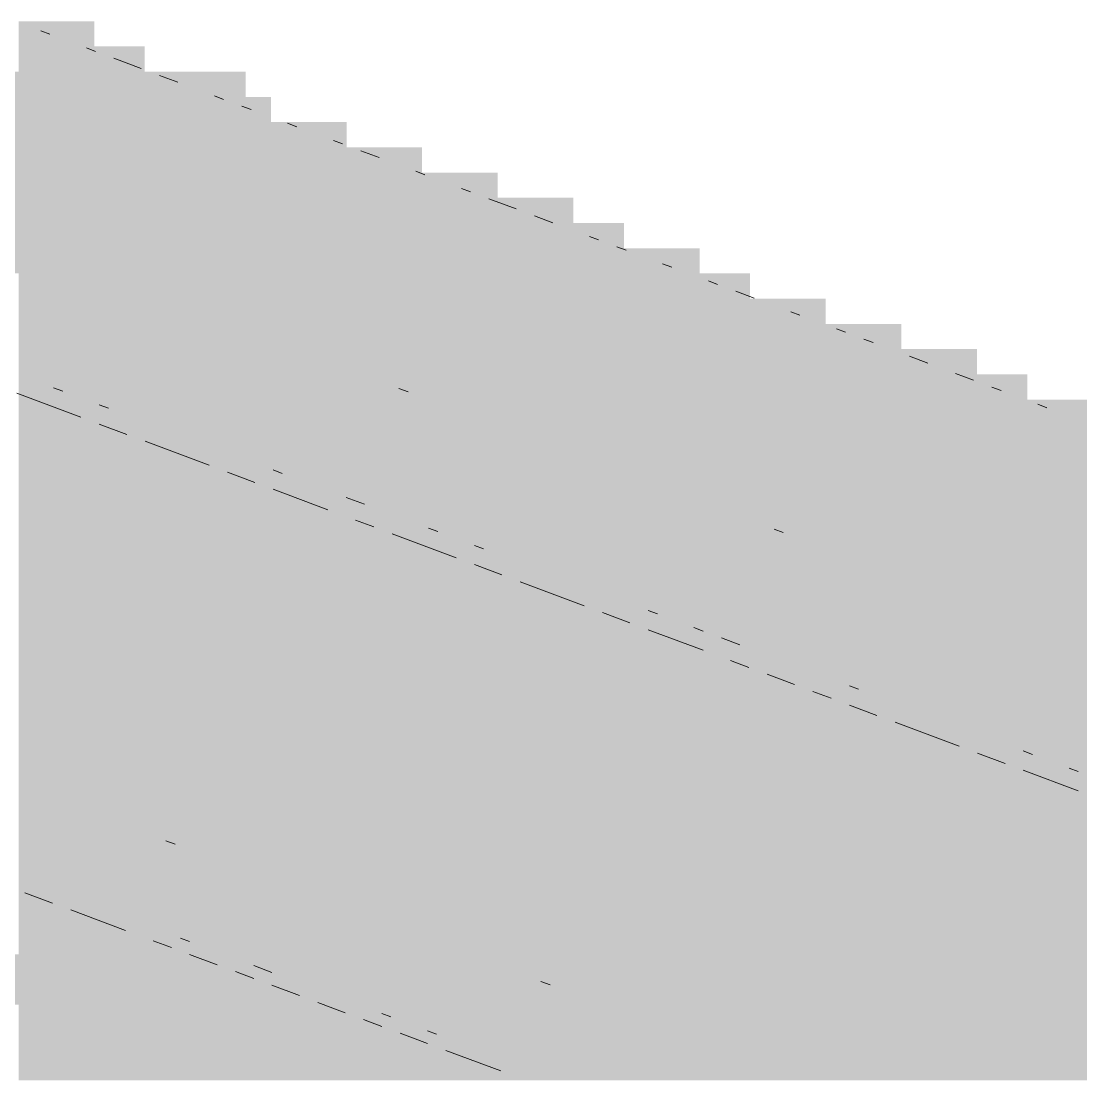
# Model space of a CAD drawing. Header units: millimetres. Extents: x 5 to 1315, y 5 to 292.
# Drawn here: x 1052.23 to 1059.43, y 119.58 to 126.74 of the extents above; entities that cross this region are included whole.
import ezdxf

# ---------------------------------------------------------------- set-up
doc = ezdxf.new("R2010")
doc.units = ezdxf.units.MM
doc.layers.add('EXISTING', color=7, linetype='Continuous')
doc.layers.add('IMAGES', color=7, linetype='Continuous')

# ---------------------------------------------------------------- blocks, each defined once
blk = doc.blocks.new('SHEET_03')
at = {"layer": 'EXISTING', "color": 250, "lineweight": 9}
for p, q in [((152.3655, 126.6773), (152.4276, 126.654)), ((152.6763, 126.5609), (152.7385, 126.5376)), ((152.8628, 126.491), (153.0493, 126.4212)), ((153.1736, 126.3746), (153.2979, 126.328)), ((153.5466, 126.2349), (153.6087, 126.2116)), ((153.7331, 126.165), (153.7952, 126.1417)), ((154.0439, 126.0486), (154.1061, 126.0253)), ((154.3547, 125.9321), (154.4169, 125.9089)), ((154.5412, 125.8623), (154.6655, 125.8157)), ((154.9142, 125.7226), (154.9763, 125.6993)), ((155.225, 125.6061), (155.2872, 125.5828)), ((155.4115, 125.5363), (155.598, 125.4664)), ((155.7223, 125.4198), (155.8466, 125.3733)), ((156.0953, 125.2801), (156.1574, 125.2568)), ((156.2818, 125.2102), (156.3439, 125.187)), ((156.5926, 125.0938), (156.6548, 125.0705)), ((156.9034, 124.9774), (156.9656, 124.9541)), ((157.0899, 124.9075), (157.2142, 124.8609)), ((157.4629, 124.7678), (157.525, 124.7445)), ((157.7737, 124.6514), (157.8359, 124.6281)), ((157.9602, 124.5815), (158.0224, 124.5582)), ((158.271, 124.4651), (158.3953, 124.4185)), ((158.5818, 124.3486), (158.7062, 124.3021)), ((152.4528, 124.2515), (152.515, 124.2282)), ((154.8629, 124.2227), (154.8007, 124.246)), ((158.8305, 124.2555), (158.8926, 124.2322)), ((152.6394, 124.0506), (152.2041, 124.2136)), ((152.7637, 124.1351), (152.8259, 124.1118)), ((159.1413, 124.139), (159.2035, 124.1158)), ((152.9502, 123.9341), (152.7637, 124.004)), ((153.5098, 123.7245), (153.0746, 123.8875)), ((153.8207, 123.608), (153.6342, 123.6779)), ((153.9451, 123.6925), (154.0073, 123.6692)), ((154.3182, 123.4217), (153.9451, 123.5614)), ((154.4425, 123.5062), (154.5669, 123.4596)), ((154.629, 123.3052), (154.5047, 123.3518)), ((155.0021, 123.2966), (155.0643, 123.2733)), ((157.4122, 123.2677), (157.35, 123.291)), ((155.1886, 123.0956), (154.7534, 123.2586)), ((155.313, 123.1801), (155.3752, 123.1568)), ((155.4995, 122.9791), (155.313, 123.049)), ((156.0591, 122.7695), (155.6239, 122.9325)), ((156.37, 122.653), (156.1835, 122.7229)), ((156.4944, 122.7375), (156.5566, 122.7143)), ((156.8674, 122.4667), (156.4944, 122.6064)), ((156.8053, 122.6211), (156.8674, 122.5978)), ((156.9918, 122.5512), (157.1162, 122.5046)), ((157.1783, 122.3502), (157.054, 122.3968)), ((157.4892, 122.2338), (157.3027, 122.3036)), ((157.8623, 122.2251), (157.9245, 122.2018)), ((157.7379, 122.1406), (157.6136, 122.1872)), ((158.0488, 122.0241), (157.8623, 122.094)), ((158.6084, 121.8145), (158.1732, 121.9775)), ((159.0437, 121.7826), (159.1058, 121.7593)), ((158.9193, 121.698), (158.7328, 121.7679)), ((159.4167, 121.5117), (159.0437, 121.6515)), ((159.3546, 121.6661), (159.4167, 121.6428)), ((153.2785, 121.1484), (153.2163, 121.1717)), ((152.4453, 120.7489), (152.2587, 120.8187)), ((152.9427, 120.5625), (152.5696, 120.7023)), ((153.2536, 120.4461), (153.1292, 120.4927)), ((153.3157, 120.5102), (153.3779, 120.4869)), ((153.5645, 120.3296), (153.3779, 120.3995)), ((153.8132, 120.2364), (153.6888, 120.283)), ((153.8132, 120.3238), (153.9375, 120.2773)), ((155.8278, 120.1934), (155.7656, 120.2167)), ((154.1241, 120.12), (153.9375, 120.1899)), ((154.4349, 120.0035), (154.2484, 120.0734)), ((154.6837, 119.9978), (154.7458, 119.9745)), ((154.6837, 119.9103), (154.5593, 119.9569)), ((154.9945, 119.7939), (154.808, 119.8638)), ((154.9945, 119.8813), (155.0567, 119.858)), ((155.492, 119.6075), (155.1189, 119.7473))]:
    blk.add_line(p, q, dxfattribs=at)
at = {"layer": 'IMAGES', "color": 7}
for points in [[(152.2163, 126.5714), (152.3876, 126.5714), (152.2163, 126.7429), (152.3876, 126.7429)], [(152.3876, 126.5714), (152.559, 126.5714), (152.3876, 126.7429), (152.559, 126.7429)], [(152.559, 126.5714), (152.7304, 126.5714), (152.559, 126.7429), (152.7304, 126.7429)], [(152.2163, 126.4), (152.3876, 126.4), (152.2163, 126.5714), (152.3876, 126.5714)], [(152.3876, 126.2286), (152.559, 126.2286), (152.3876, 126.5714), (152.559, 126.5714)], [(152.559, 126.4), (152.7304, 126.4), (152.559, 126.5714), (152.7304, 126.5714)], [(152.7304, 126.4), (152.9017, 126.4), (152.7304, 126.5714), (152.9017, 126.5714)], [(152.9017, 126.4), (153.0731, 126.4), (152.9017, 126.5714), (153.0731, 126.5714)], [(144.3336, 126.2286), (152.3876, 126.2286), (144.3336, 126.4), (152.3876, 126.4)], [(152.559, 126.2286), (152.7304, 126.2286), (152.559, 126.4), (152.7304, 126.4)], [(152.7304, 126.2286), (152.9017, 126.2286), (152.7304, 126.4), (152.9017, 126.4)], [(152.9017, 126.2286), (153.0731, 126.2286), (152.9017, 126.4), (153.0731, 126.4)], [(153.0731, 126.2286), (153.2444, 126.2286), (153.0731, 126.4), (153.2444, 126.4)], [(153.2444, 126.2286), (153.4158, 126.2286), (153.2444, 126.4), (153.4158, 126.4)], [(153.4158, 126.2286), (153.5872, 126.2286), (153.4158, 126.4), (153.5872, 126.4)], [(153.5872, 126.2286), (153.7585, 126.2286), (153.5872, 126.4), (153.7585, 126.4)], [(144.3336, 126.0571), (152.9017, 126.0571), (144.3336, 126.2286), (152.9017, 126.2286)], [(152.9017, 126.0571), (153.0731, 126.0571), (152.9017, 126.2286), (153.0731, 126.2286)], [(153.0731, 126.0571), (153.5872, 126.0571), (153.0731, 126.2286), (153.5872, 126.2286)], [(153.5872, 126.0571), (153.7585, 126.0571), (153.5872, 126.2286), (153.7585, 126.2286)], [(153.7585, 126.0571), (153.9299, 126.0571), (153.7585, 126.2286), (153.9299, 126.2286)], [(144.3336, 125.8857), (153.5872, 125.8857), (144.3336, 126.0571), (153.5872, 126.0571)], [(153.5872, 125.8857), (153.9299, 125.8857), (153.5872, 126.0571), (153.9299, 126.0571)], [(153.9299, 125.8857), (154.1013, 125.8857), (153.9299, 126.0571), (154.1013, 126.0571)], [(154.1013, 125.8857), (154.2726, 125.8857), (154.1013, 126.0571), (154.2726, 126.0571)], [(154.2726, 125.8857), (154.444, 125.8857), (154.2726, 126.0571), (154.444, 126.0571)], [(144.3336, 125.7143), (153.9299, 125.7143), (144.3336, 125.8857), (153.9299, 125.8857)], [(153.9299, 125.7143), (154.1013, 125.7143), (153.9299, 125.8857), (154.1013, 125.8857)], [(154.1013, 125.7143), (154.2726, 125.7143), (154.1013, 125.8857), (154.2726, 125.8857)], [(154.2726, 125.5429), (154.444, 125.5429), (154.2726, 125.8857), (154.444, 125.8857)], [(154.444, 125.7143), (154.6154, 125.7143), (154.444, 125.8857), (154.6154, 125.8857)], [(154.6154, 125.7143), (154.7867, 125.7143), (154.6154, 125.8857), (154.7867, 125.8857)], [(154.7867, 125.7143), (154.9581, 125.7143), (154.7867, 125.8857), (154.9581, 125.8857)], [(144.3336, 125.5429), (154.2726, 125.5429), (144.3336, 125.7143), (154.2726, 125.7143)], [(154.444, 125.5429), (154.9581, 125.5429), (154.444, 125.7143), (154.9581, 125.7143)], [(154.9581, 125.5429), (155.1294, 125.5429), (154.9581, 125.7143), (155.1294, 125.7143)], [(155.1294, 125.5429), (155.3008, 125.5429), (155.1294, 125.7143), (155.3008, 125.7143)], [(155.3008, 125.5429), (155.4722, 125.5429), (155.3008, 125.7143), (155.4722, 125.7143)], [(144.3336, 125.3714), (154.9581, 125.3714), (144.3336, 125.5429), (154.9581, 125.5429)], [(154.9581, 125.3714), (155.3008, 125.3714), (154.9581, 125.5429), (155.3008, 125.5429)], [(155.3008, 125.3714), (155.4722, 125.3714), (155.3008, 125.5429), (155.4722, 125.5429)], [(155.4722, 125.3714), (155.6435, 125.3714), (155.4722, 125.5429), (155.6435, 125.5429)], [(155.6435, 125.3714), (155.8149, 125.3714), (155.6435, 125.5429), (155.8149, 125.5429)], [(155.8149, 125.3714), (155.9863, 125.3714), (155.8149, 125.5429), (155.9863, 125.5429)], [(152.0449, 125.2), (152.3876, 125.2), (152.0449, 125.3714), (152.3876, 125.3714)], [(152.3876, 125.2), (155.3008, 125.2), (152.3876, 125.3714), (155.3008, 125.3714)], [(155.3008, 125.2), (155.6435, 125.2), (155.3008, 125.3714), (155.6435, 125.3714)], [(155.6435, 125.2), (155.8149, 125.2), (155.6435, 125.3714), (155.8149, 125.3714)], [(155.8149, 125.2), (155.9863, 125.2), (155.8149, 125.3714), (155.9863, 125.3714)], [(155.9863, 125.2), (156.1576, 125.2), (155.9863, 125.3714), (156.1576, 125.3714)], [(156.1576, 125.2), (156.329, 125.2), (156.1576, 125.3714), (156.329, 125.3714)], [(152.0449, 125.0286), (152.3876, 125.0286), (152.0449, 125.2), (152.3876, 125.2)], [(152.3876, 125.0286), (152.7304, 125.0286), (152.3876, 125.2), (152.7304, 125.2)], [(152.7304, 125.0286), (152.9017, 125.0286), (152.7304, 125.2), (152.9017, 125.2)], [(152.9017, 125.0286), (153.2444, 125.0286), (152.9017, 125.2), (153.2444, 125.2)], [(153.2444, 125.0286), (155.8149, 125.0286), (153.2444, 125.2), (155.8149, 125.2)], [(155.8149, 125.0286), (156.329, 125.0286), (155.8149, 125.2), (156.329, 125.2)], [(156.329, 125.0286), (156.5003, 125.0286), (156.329, 125.2), (156.5003, 125.2)], [(156.5003, 125.0286), (156.6717, 125.0286), (156.5003, 125.2), (156.6717, 125.2)], [(156.6717, 125.0286), (156.8431, 125.0286), (156.6717, 125.2), (156.8431, 125.2)], [(152.2163, 124.6857), (152.3876, 124.6857), (152.2163, 125.0286), (152.3876, 125.0286)], [(152.3876, 124.8571), (152.559, 124.8571), (152.3876, 125.0286), (152.559, 125.0286)], [(152.559, 124.8571), (152.7304, 124.8571), (152.559, 125.0286), (152.7304, 125.0286)], [(152.7304, 124.8571), (152.9017, 124.8571), (152.7304, 125.0286), (152.9017, 125.0286)], [(152.9017, 124.8571), (153.2444, 124.8571), (152.9017, 125.0286), (153.2444, 125.0286)], [(153.2444, 124.8571), (153.7585, 124.8571), (153.2444, 125.0286), (153.7585, 125.0286)], [(153.7585, 124.8571), (156.329, 124.8571), (153.7585, 125.0286), (156.329, 125.0286)], [(156.329, 124.8571), (156.6717, 124.8571), (156.329, 125.0286), (156.6717, 125.0286)], [(156.6717, 124.8571), (156.8431, 124.8571), (156.6717, 125.0286), (156.8431, 125.0286)], [(156.8431, 124.8571), (157.0144, 124.8571), (156.8431, 125.0286), (157.0144, 125.0286)], [(157.0144, 124.8571), (157.1858, 124.8571), (157.0144, 125.0286), (157.1858, 125.0286)], [(152.3876, 124.6857), (152.559, 124.6857), (152.3876, 124.8571), (152.559, 124.8571)], [(152.559, 124.6857), (152.7304, 124.6857), (152.559, 124.8571), (152.7304, 124.8571)], [(152.7304, 124.6857), (152.9017, 124.6857), (152.7304, 124.8571), (152.9017, 124.8571)], [(152.9017, 124.6857), (153.0731, 124.6857), (152.9017, 124.8571), (153.0731, 124.8571)], [(153.0731, 124.6857), (153.2444, 124.6857), (153.0731, 124.8571), (153.2444, 124.8571)], [(153.2444, 124.6857), (153.4158, 124.6857), (153.2444, 124.8571), (153.4158, 124.8571)], [(153.4158, 124.6857), (153.5872, 124.6857), (153.4158, 124.8571), (153.5872, 124.8571)], [(153.5872, 124.6857), (153.7585, 124.6857), (153.5872, 124.8571), (153.7585, 124.8571)], [(153.7585, 124.6857), (154.1013, 124.6857), (153.7585, 124.8571), (154.1013, 124.8571)], [(154.1013, 124.6857), (156.6717, 124.6857), (154.1013, 124.8571), (156.6717, 124.8571)], [(156.6717, 124.6857), (157.1858, 124.6857), (156.6717, 124.8571), (157.1858, 124.8571)], [(157.1858, 124.6857), (157.3572, 124.6857), (157.1858, 124.8571), (157.3572, 124.8571)], [(157.3572, 124.6857), (157.5285, 124.6857), (157.3572, 124.8571), (157.5285, 124.8571)], [(157.5285, 124.6857), (157.6999, 124.6857), (157.5285, 124.8571), (157.6999, 124.8571)], [(152.2163, 124.5143), (152.3876, 124.5143), (152.2163, 124.6857), (152.3876, 124.6857)], [(152.3876, 124.5143), (153.0731, 124.5143), (152.3876, 124.6857), (153.0731, 124.6857)], [(153.0731, 124.5143), (153.2444, 124.5143), (153.0731, 124.6857), (153.2444, 124.6857)], [(153.2444, 124.5143), (153.4158, 124.5143), (153.2444, 124.6857), (153.4158, 124.6857)], [(153.4158, 124.5143), (153.7585, 124.5143), (153.4158, 124.6857), (153.7585, 124.6857)], [(153.7585, 124.5143), (153.9299, 124.5143), (153.7585, 124.6857), (153.9299, 124.6857)], [(153.9299, 124.5143), (154.1013, 124.5143), (153.9299, 124.6857), (154.1013, 124.6857)], [(154.1013, 124.5143), (154.6154, 124.5143), (154.1013, 124.6857), (154.6154, 124.6857)], [(154.6154, 124.5143), (154.7867, 124.5143), (154.6154, 124.6857), (154.7867, 124.6857)], [(154.7867, 124.5143), (157.1858, 124.5143), (154.7867, 124.6857), (157.1858, 124.6857)], [(157.1858, 124.5143), (157.5285, 124.5143), (157.1858, 124.6857), (157.5285, 124.6857)], [(157.5285, 124.5143), (157.8713, 124.5143), (157.5285, 124.6857), (157.8713, 124.6857)], [(157.8713, 124.5143), (158.0426, 124.5143), (157.8713, 124.6857), (158.0426, 124.6857)], [(158.0426, 124.5143), (158.214, 124.5143), (158.0426, 124.6857), (158.214, 124.6857)], [(152.2163, 124.3429), (152.559, 124.3429), (152.2163, 124.5143), (152.559, 124.5143)], [(152.559, 124.3429), (152.7304, 124.3429), (152.559, 124.5143), (152.7304, 124.5143)], [(152.7304, 124.3429), (153.7585, 124.3429), (152.7304, 124.5143), (153.7585, 124.5143)], [(153.7585, 124.3429), (153.9299, 124.3429), (153.7585, 124.5143), (153.9299, 124.5143)], [(153.9299, 124.3429), (154.1013, 124.3429), (153.9299, 124.5143), (154.1013, 124.5143)], [(154.1013, 124.3429), (154.2726, 124.3429), (154.1013, 124.5143), (154.2726, 124.5143)], [(154.2726, 124.3429), (154.444, 124.3429), (154.2726, 124.5143), (154.444, 124.5143)], [(154.444, 124.3429), (154.6154, 124.3429), (154.444, 124.5143), (154.6154, 124.5143)], [(154.6154, 124.3429), (154.9581, 124.3429), (154.6154, 124.5143), (154.9581, 124.5143)], [(154.9581, 124.3429), (155.1294, 124.3429), (154.9581, 124.5143), (155.1294, 124.5143)], [(155.1294, 124.3429), (157.5285, 124.3429), (155.1294, 124.5143), (157.5285, 124.5143)], [(157.5285, 124.3429), (157.6999, 124.3429), (157.5285, 124.5143), (157.6999, 124.5143)], [(157.6999, 124.3429), (157.8713, 124.3429), (157.6999, 124.5143), (157.8713, 124.5143)], [(157.8713, 124.3429), (158.0426, 124.3429), (157.8713, 124.5143), (158.0426, 124.5143)], [(158.0426, 124.3429), (158.214, 124.3429), (158.0426, 124.5143), (158.214, 124.5143)], [(158.214, 124.3429), (158.3853, 124.3429), (158.214, 124.5143), (158.3853, 124.5143)], [(158.3853, 124.3429), (158.5567, 124.3429), (158.3853, 124.5143), (158.5567, 124.5143)], [(158.5567, 124.3429), (158.7281, 124.3429), (158.5567, 124.5143), (158.7281, 124.5143)], [(152.2163, 124.1714), (152.3876, 124.1714), (152.2163, 124.3429), (152.3876, 124.3429)], [(152.3876, 124.1714), (152.559, 124.1714), (152.3876, 124.3429), (152.559, 124.3429)], [(152.559, 124.1714), (152.7304, 124.1714), (152.559, 124.3429), (152.7304, 124.3429)], [(152.7304, 124.1714), (152.9017, 124.1714), (152.7304, 124.3429), (152.9017, 124.3429)], [(152.9017, 124.1714), (153.0731, 124.1714), (152.9017, 124.3429), (153.0731, 124.3429)], [(153.0731, 124.1714), (153.2444, 124.1714), (153.0731, 124.3429), (153.2444, 124.3429)], [(153.2444, 124.1714), (153.9299, 124.1714), (153.2444, 124.3429), (153.9299, 124.3429)], [(153.9299, 124.1714), (154.444, 124.1714), (153.9299, 124.3429), (154.444, 124.3429)], [(154.444, 124.1714), (154.6154, 124.1714), (154.444, 124.3429), (154.6154, 124.3429)], [(154.6154, 124.1714), (154.7867, 124.1714), (154.6154, 124.3429), (154.7867, 124.3429)], [(154.7867, 124.1714), (154.9581, 124.1714), (154.7867, 124.3429), (154.9581, 124.3429)], [(154.9581, 124.1714), (155.1294, 124.1714), (154.9581, 124.3429), (155.1294, 124.3429)], [(155.1294, 124.1714), (155.4722, 124.1714), (155.1294, 124.3429), (155.4722, 124.3429)], [(155.4722, 124.1714), (158.0426, 124.1714), (155.4722, 124.3429), (158.0426, 124.3429)], [(158.0426, 124.1714), (158.5567, 124.1714), (158.0426, 124.3429), (158.5567, 124.3429)], [(158.5567, 124.1714), (158.7281, 124.1714), (158.5567, 124.3429), (158.7281, 124.3429)], [(158.7281, 124.1714), (158.8994, 124.1714), (158.7281, 124.3429), (158.8994, 124.3429)], [(158.8994, 124.1714), (159.0708, 124.1714), (158.8994, 124.3429), (159.0708, 124.3429)], [(152.2163, 124), (152.3876, 124), (152.2163, 124.1714), (152.3876, 124.1714)], [(152.3876, 124), (152.7304, 124), (152.3876, 124.1714), (152.7304, 124.1714)], [(152.7304, 124), (153.0731, 124), (152.7304, 124.1714), (153.0731, 124.1714)], [(153.0731, 124), (153.2444, 124), (153.0731, 124.1714), (153.2444, 124.1714)], [(153.2444, 124), (153.4158, 124), (153.2444, 124.1714), (153.4158, 124.1714)], [(153.4158, 124), (153.5872, 124), (153.4158, 124.1714), (153.5872, 124.1714)], [(153.5872, 124), (154.6154, 124), (153.5872, 124.1714), (154.6154, 124.1714)], [(154.6154, 124), (154.7867, 124), (154.6154, 124.1714), (154.7867, 124.1714)], [(154.7867, 124), (154.9581, 124), (154.7867, 124.1714), (154.9581, 124.1714)], [(154.9581, 124), (155.1294, 124), (154.9581, 124.1714), (155.1294, 124.1714)], [(155.1294, 124), (155.3008, 124), (155.1294, 124.1714), (155.3008, 124.1714)], [(155.3008, 124), (155.4722, 124), (155.3008, 124.1714), (155.4722, 124.1714)], [(155.4722, 124), (155.9863, 124), (155.4722, 124.1714), (155.9863, 124.1714)], [(155.9863, 123.8286), (156.1576, 123.8286), (155.9863, 124.1714), (156.1576, 124.1714)], [(156.1576, 124), (158.7281, 124), (156.1576, 124.1714), (158.7281, 124.1714)], [(158.7281, 124), (158.8994, 124), (158.7281, 124.1714), (158.8994, 124.1714)], [(158.8994, 124), (159.0708, 124), (158.8994, 124.1714), (159.0708, 124.1714)], [(159.0708, 124), (159.2422, 124), (159.0708, 124.1714), (159.2422, 124.1714)], [(159.2422, 124), (159.4135, 124), (159.2422, 124.1714), (159.4135, 124.1714)], [(159.4135, 124), (159.5849, 124), (159.4135, 124.1714), (159.5849, 124.1714)], [(152.2163, 121.6), (152.3876, 121.6), (152.2163, 124), (152.3876, 124)], [(152.3876, 123.8286), (152.559, 123.8286), (152.3876, 124), (152.559, 124)], [(152.559, 123.8286), (152.7304, 123.8286), (152.559, 124), (152.7304, 124)], [(152.7304, 123.8286), (152.9017, 123.8286), (152.7304, 124), (152.9017, 124)], [(152.9017, 123.8286), (153.0731, 123.8286), (152.9017, 124), (153.0731, 124)], [(153.0731, 123.8286), (153.2444, 123.8286), (153.0731, 124), (153.2444, 124)], [(153.2444, 123.8286), (153.4158, 123.8286), (153.2444, 124), (153.4158, 124)], [(153.4158, 123.8286), (153.5872, 123.8286), (153.4158, 124), (153.5872, 124)], [(153.5872, 123.8286), (153.9299, 123.8286), (153.5872, 124), (153.9299, 124)], [(153.9299, 123.8286), (154.1013, 123.8286), (153.9299, 124), (154.1013, 124)], [(154.1013, 123.8286), (154.9581, 123.8286), (154.1013, 124), (154.9581, 124)], [(154.9581, 123.8286), (155.1294, 123.8286), (154.9581, 124), (155.1294, 124)], [(155.1294, 123.8286), (155.3008, 123.8286), (155.1294, 124), (155.3008, 124)], [(155.3008, 123.8286), (155.4722, 123.8286), (155.3008, 124), (155.4722, 124)], [(155.4722, 123.8286), (155.6435, 123.8286), (155.4722, 124), (155.6435, 124)], [(155.6435, 123.8286), (155.8149, 123.8286), (155.6435, 124), (155.8149, 124)], [(155.8149, 123.8286), (155.9863, 123.8286), (155.8149, 124), (155.9863, 124)], [(156.1576, 123.8286), (156.329, 123.8286), (156.1576, 124), (156.329, 124)], [(156.329, 123.8286), (156.5003, 123.8286), (156.329, 124), (156.5003, 124)], [(156.5003, 123.8286), (158.8994, 123.8286), (156.5003, 124), (158.8994, 124)], [(158.8994, 123.8286), (159.4135, 123.8286), (158.8994, 124), (159.4135, 124)], [(159.4135, 123.8286), (159.5849, 123.8286), (159.4135, 124), (159.5849, 124)], [(152.3876, 121.6), (152.559, 121.6), (152.3876, 123.8286), (152.559, 123.8286)], [(152.559, 123.6571), (152.7304, 123.6571), (152.559, 123.8286), (152.7304, 123.8286)], [(152.7304, 123.4857), (152.9017, 123.4857), (152.7304, 123.8286), (152.9017, 123.8286)], [(152.9017, 123.6571), (153.0731, 123.6571), (152.9017, 123.8286), (153.0731, 123.8286)], [(153.0731, 123.6571), (153.4158, 123.6571), (153.0731, 123.8286), (153.4158, 123.8286)], [(153.4158, 123.6571), (153.5872, 123.6571), (153.4158, 123.8286), (153.5872, 123.8286)], [(153.5872, 123.4857), (153.7585, 123.4857), (153.5872, 123.8286), (153.7585, 123.8286)], [(153.7585, 123.6571), (153.9299, 123.6571), (153.7585, 123.8286), (153.9299, 123.8286)], [(153.9299, 123.6571), (154.1013, 123.6571), (153.9299, 123.8286), (154.1013, 123.8286)], [(154.1013, 123.6571), (154.2726, 123.6571), (154.1013, 123.8286), (154.2726, 123.8286)], [(154.2726, 123.6571), (154.444, 123.6571), (154.2726, 123.8286), (154.444, 123.8286)], [(154.444, 123.6571), (154.6154, 123.6571), (154.444, 123.8286), (154.6154, 123.8286)], [(154.6154, 123.6571), (155.3008, 123.6571), (154.6154, 123.8286), (155.3008, 123.8286)], [(155.3008, 123.6571), (155.4722, 123.6571), (155.3008, 123.8286), (155.4722, 123.8286)], [(155.4722, 123.6571), (155.6435, 123.6571), (155.4722, 123.8286), (155.6435, 123.8286)], [(155.6435, 123.6571), (155.9863, 123.6571), (155.6435, 123.8286), (155.9863, 123.8286)], [(155.9863, 123.6571), (156.1576, 123.6571), (155.9863, 123.8286), (156.1576, 123.8286)], [(156.1576, 123.6571), (156.329, 123.6571), (156.1576, 123.8286), (156.329, 123.8286)], [(156.329, 123.6571), (156.5003, 123.6571), (156.329, 123.8286), (156.5003, 123.8286)], [(156.5003, 123.6571), (156.8431, 123.6571), (156.5003, 123.8286), (156.8431, 123.8286)], [(156.8431, 123.6571), (157.0144, 123.6571), (156.8431, 123.8286), (157.0144, 123.8286)], [(157.0144, 123.6571), (159.4135, 123.6571), (157.0144, 123.8286), (159.4135, 123.8286)], [(159.4135, 123.6571), (159.9276, 123.6571), (159.4135, 123.8286), (159.9276, 123.8286)], [(152.559, 121.4286), (152.7304, 121.4286), (152.559, 123.6571), (152.7304, 123.6571)], [(152.9017, 123.4857), (153.0731, 123.4857), (152.9017, 123.6571), (153.0731, 123.6571)], [(153.0731, 123.4857), (153.2444, 123.4857), (153.0731, 123.6571), (153.2444, 123.6571)], [(153.2444, 123.4857), (153.4158, 123.4857), (153.2444, 123.6571), (153.4158, 123.6571)], [(153.4158, 123.4857), (153.5872, 123.4857), (153.4158, 123.6571), (153.5872, 123.6571)], [(153.7585, 123.4857), (154.2726, 123.4857), (153.7585, 123.6571), (154.2726, 123.6571)], [(154.2726, 123.4857), (154.444, 123.4857), (154.2726, 123.6571), (154.444, 123.6571)], [(154.444, 123.4857), (154.6154, 123.4857), (154.444, 123.6571), (154.6154, 123.6571)], [(154.6154, 123.4857), (154.7867, 123.4857), (154.6154, 123.6571), (154.7867, 123.6571)], [(154.7867, 123.4857), (154.9581, 123.4857), (154.7867, 123.6571), (154.9581, 123.6571)], [(154.9581, 123.4857), (155.9863, 123.4857), (154.9581, 123.6571), (155.9863, 123.6571)], [(155.9863, 123.4857), (156.1576, 123.4857), (155.9863, 123.6571), (156.1576, 123.6571)], [(156.1576, 123.4857), (156.329, 123.4857), (156.1576, 123.6571), (156.329, 123.6571)], [(156.329, 123.4857), (156.5003, 123.4857), (156.329, 123.6571), (156.5003, 123.6571)], [(156.5003, 123.4857), (156.6717, 123.4857), (156.5003, 123.6571), (156.6717, 123.6571)], [(156.6717, 123.4857), (156.8431, 123.4857), (156.6717, 123.6571), (156.8431, 123.6571)], [(156.8431, 123.4857), (157.0144, 123.4857), (156.8431, 123.6571), (157.0144, 123.6571)], [(157.0144, 123.4857), (157.3572, 123.4857), (157.0144, 123.6571), (157.3572, 123.6571)], [(157.3572, 123.4857), (159.9276, 123.4857), (157.3572, 123.6571), (159.9276, 123.6571)], [(152.7304, 123.3143), (153.2444, 123.3143), (152.7304, 123.4857), (153.2444, 123.4857)], [(153.2444, 123.3143), (153.7585, 123.3143), (153.2444, 123.4857), (153.7585, 123.4857)], [(153.7585, 123.3143), (153.9299, 123.3143), (153.7585, 123.4857), (153.9299, 123.4857)], [(153.9299, 123.3143), (154.1013, 123.3143), (153.9299, 123.4857), (154.1013, 123.4857)], [(154.1013, 123.3143), (154.6154, 123.3143), (154.1013, 123.4857), (154.6154, 123.4857)], [(154.6154, 123.3143), (154.7867, 123.3143), (154.6154, 123.4857), (154.7867, 123.4857)], [(154.7867, 123.3143), (154.9581, 123.3143), (154.7867, 123.4857), (154.9581, 123.4857)], [(154.9581, 123.3143), (155.1294, 123.3143), (154.9581, 123.4857), (155.1294, 123.4857)], [(155.1294, 123.3143), (155.4722, 123.3143), (155.1294, 123.4857), (155.4722, 123.4857)], [(155.4722, 123.3143), (156.329, 123.3143), (155.4722, 123.4857), (156.329, 123.4857)], [(156.329, 123.3143), (156.5003, 123.3143), (156.329, 123.4857), (156.5003, 123.4857)], [(156.5003, 123.3143), (156.6717, 123.3143), (156.5003, 123.4857), (156.6717, 123.4857)], [(156.6717, 123.3143), (156.8431, 123.3143), (156.6717, 123.4857), (156.8431, 123.4857)], [(156.8431, 123.3143), (157.0144, 123.3143), (156.8431, 123.4857), (157.0144, 123.4857)], [(157.0144, 123.3143), (157.1858, 123.3143), (157.0144, 123.4857), (157.1858, 123.4857)], [(157.1858, 123.3143), (157.3572, 123.3143), (157.1858, 123.4857), (157.3572, 123.4857)], [(157.3572, 123.3143), (157.6999, 123.3143), (157.3572, 123.4857), (157.6999, 123.4857)], [(157.6999, 123.3143), (157.8713, 123.3143), (157.6999, 123.4857), (157.8713, 123.4857)], [(157.8713, 123.3143), (160.4417, 123.3143), (157.8713, 123.4857), (160.4417, 123.4857)], [(152.7304, 123.1429), (153.9299, 123.1429), (152.7304, 123.3143), (153.9299, 123.3143)], [(153.9299, 123.1429), (154.1013, 123.1429), (153.9299, 123.3143), (154.1013, 123.3143)], [(154.1013, 123.1429), (154.2726, 123.1429), (154.1013, 123.3143), (154.2726, 123.3143)], [(154.2726, 123.1429), (154.444, 123.1429), (154.2726, 123.3143), (154.444, 123.3143)], [(154.444, 123.1429), (154.6154, 123.1429), (154.444, 123.3143), (154.6154, 123.3143)], [(154.6154, 123.1429), (154.7867, 123.1429), (154.6154, 123.3143), (154.7867, 123.3143)], [(154.7867, 123.1429), (155.1294, 123.1429), (154.7867, 123.3143), (155.1294, 123.3143)], [(155.1294, 123.1429), (155.3008, 123.1429), (155.1294, 123.3143), (155.3008, 123.3143)], [(155.3008, 123.1429), (155.4722, 123.1429), (155.3008, 123.3143), (155.4722, 123.3143)], [(155.4722, 123.1429), (155.6435, 123.1429), (155.4722, 123.3143), (155.6435, 123.3143)], [(155.6435, 123.1429), (156.8431, 123.1429), (155.6435, 123.3143), (156.8431, 123.3143)], [(156.8431, 123.1429), (157.1858, 123.1429), (156.8431, 123.3143), (157.1858, 123.3143)], [(157.1858, 123.1429), (157.3572, 123.1429), (157.1858, 123.3143), (157.3572, 123.3143)], [(157.3572, 123.1429), (157.5285, 123.1429), (157.3572, 123.3143), (157.5285, 123.3143)], [(157.5285, 123.1429), (157.6999, 123.1429), (157.5285, 123.3143), (157.6999, 123.3143)], [(157.6999, 123.1429), (157.8713, 123.1429), (157.6999, 123.3143), (157.8713, 123.3143)], [(157.8713, 123.1429), (158.214, 123.1429), (157.8713, 123.3143), (158.214, 123.3143)], [(158.214, 123.1429), (158.3853, 123.1429), (158.214, 123.3143), (158.3853, 123.3143)], [(158.3853, 123.1429), (160.6131, 123.1429), (158.3853, 123.3143), (160.6131, 123.3143)], [(152.7304, 122.9714), (154.2726, 122.9714), (152.7304, 123.1429), (154.2726, 123.1429)], [(154.2726, 122.9714), (154.444, 122.9714), (154.2726, 123.1429), (154.444, 123.1429)], [(154.444, 122.9714), (154.6154, 122.9714), (154.444, 123.1429), (154.6154, 123.1429)], [(154.6154, 122.9714), (154.7867, 122.9714), (154.6154, 123.1429), (154.7867, 123.1429)], [(154.7867, 122.9714), (154.9581, 122.9714), (154.7867, 123.1429), (154.9581, 123.1429)], [(154.9581, 122.9714), (155.1294, 122.9714), (154.9581, 123.1429), (155.1294, 123.1429)], [(155.1294, 122.9714), (155.4722, 122.9714), (155.1294, 123.1429), (155.4722, 123.1429)], [(155.4722, 122.9714), (155.6435, 122.9714), (155.4722, 123.1429), (155.6435, 123.1429)], [(155.6435, 122.9714), (155.9863, 122.9714), (155.6435, 123.1429), (155.9863, 123.1429)], [(155.9863, 122.9714), (157.3572, 122.9714), (155.9863, 123.1429), (157.3572, 123.1429)], [(157.3572, 122.9714), (157.6999, 122.9714), (157.3572, 123.1429), (157.6999, 123.1429)], [(157.6999, 122.9714), (157.8713, 122.9714), (157.6999, 123.1429), (157.8713, 123.1429)], [(157.8713, 122.9714), (158.0426, 122.9714), (157.8713, 123.1429), (158.0426, 123.1429)], [(158.0426, 122.9714), (158.214, 122.9714), (158.0426, 123.1429), (158.214, 123.1429)], [(158.214, 122.9714), (158.3853, 122.9714), (158.214, 123.1429), (158.3853, 123.1429)], [(158.3853, 122.9714), (158.5567, 122.9714), (158.3853, 123.1429), (158.5567, 123.1429)], [(158.5567, 122.9714), (158.7281, 122.9714), (158.5567, 123.1429), (158.7281, 123.1429)], [(158.7281, 122.9714), (161.2985, 122.9714), (158.7281, 123.1429), (161.2985, 123.1429)], [(152.7304, 122.8), (154.6154, 122.8), (152.7304, 122.9714), (154.6154, 122.9714)], [(154.6154, 122.8), (154.7867, 122.8), (154.6154, 122.9714), (154.7867, 122.9714)], [(154.7867, 122.8), (155.1294, 122.8), (154.7867, 122.9714), (155.1294, 122.9714)], [(155.1294, 122.8), (155.3008, 122.8), (155.1294, 122.9714), (155.3008, 122.9714)], [(155.3008, 122.8), (156.1576, 122.8), (155.3008, 122.9714), (156.1576, 122.9714)], [(156.1576, 122.8), (156.329, 122.8), (156.1576, 122.9714), (156.329, 122.9714)], [(156.329, 122.8), (156.6717, 122.8), (156.329, 122.9714), (156.6717, 122.9714)], [(156.6717, 122.8), (156.8431, 122.8), (156.6717, 122.9714), (156.8431, 122.9714)], [(156.8431, 122.8), (157.6999, 122.8), (156.8431, 122.9714), (157.6999, 122.9714)], [(157.6999, 122.8), (158.214, 122.8), (157.6999, 122.9714), (158.214, 122.9714)], [(158.214, 122.8), (158.5567, 122.8), (158.214, 122.9714), (158.5567, 122.9714)], [(158.5567, 122.8), (158.7281, 122.8), (158.5567, 122.9714), (158.7281, 122.9714)], [(158.7281, 122.8), (158.8994, 122.8), (158.7281, 122.9714), (158.8994, 122.9714)], [(158.8994, 122.8), (159.0708, 122.8), (158.8994, 122.9714), (159.0708, 122.9714)], [(159.0708, 122.8), (159.2422, 122.8), (159.0708, 122.9714), (159.2422, 122.9714)], [(159.2422, 122.8), (161.8126, 122.8), (159.2422, 122.9714), (161.8126, 122.9714)], [(152.7304, 122.6286), (155.1294, 122.6286), (152.7304, 122.8), (155.1294, 122.8)], [(155.1294, 122.6286), (155.3008, 122.6286), (155.1294, 122.8), (155.3008, 122.8)], [(155.3008, 122.6286), (155.4722, 122.6286), (155.3008, 122.8), (155.4722, 122.8)], [(155.4722, 122.6286), (155.6435, 122.6286), (155.4722, 122.8), (155.6435, 122.8)], [(155.6435, 122.6286), (155.8149, 122.6286), (155.6435, 122.8), (155.8149, 122.8)], [(155.8149, 122.6286), (155.9863, 122.6286), (155.8149, 122.8), (155.9863, 122.8)], [(155.9863, 122.6286), (156.1576, 122.6286), (155.9863, 122.8), (156.1576, 122.8)], [(156.1576, 122.6286), (156.6717, 122.6286), (156.1576, 122.8), (156.6717, 122.8)], [(156.6717, 122.6286), (156.8431, 122.6286), (156.6717, 122.8), (156.8431, 122.8)], [(156.8431, 122.6286), (157.0144, 122.6286), (156.8431, 122.8), (157.0144, 122.8)], [(157.0144, 122.6286), (157.1858, 122.6286), (157.0144, 122.8), (157.1858, 122.8)], [(157.1858, 122.6286), (158.214, 122.6286), (157.1858, 122.8), (158.214, 122.8)], [(158.214, 122.6286), (158.3853, 122.6286), (158.214, 122.8), (158.3853, 122.8)], [(158.3853, 122.6286), (158.5567, 122.6286), (158.3853, 122.8), (158.5567, 122.8)], [(158.5567, 122.6286), (158.7281, 122.6286), (158.5567, 122.8), (158.7281, 122.8)], [(158.7281, 122.6286), (158.8994, 122.6286), (158.7281, 122.8), (158.8994, 122.8)], [(158.8994, 122.6286), (159.0708, 122.6286), (158.8994, 122.8), (159.0708, 122.8)], [(159.0708, 122.6286), (159.2422, 122.6286), (159.0708, 122.8), (159.2422, 122.8)], [(159.2422, 122.6286), (159.7562, 122.6286), (159.2422, 122.8), (159.7562, 122.8)], [(152.7304, 122.4571), (155.4722, 122.4571), (152.7304, 122.6286), (155.4722, 122.6286)], [(155.4722, 122.4571), (155.9863, 122.4571), (155.4722, 122.6286), (155.9863, 122.6286)], [(155.9863, 122.4571), (156.1576, 122.4571), (155.9863, 122.6286), (156.1576, 122.6286)], [(156.1576, 122.4571), (156.5003, 122.4571), (156.1576, 122.6286), (156.5003, 122.6286)], [(156.5003, 122.4571), (156.6717, 122.4571), (156.5003, 122.6286), (156.6717, 122.6286)], [(156.6717, 122.4571), (156.8431, 122.4571), (156.6717, 122.6286), (156.8431, 122.6286)], [(156.8431, 122.4571), (157.1858, 122.4571), (156.8431, 122.6286), (157.1858, 122.6286)], [(157.1858, 122.4571), (157.3572, 122.4571), (157.1858, 122.6286), (157.3572, 122.6286)], [(157.3572, 122.4571), (157.6999, 122.4571), (157.3572, 122.6286), (157.6999, 122.6286)], [(157.6999, 122.4571), (158.5567, 122.4571), (157.6999, 122.6286), (158.5567, 122.6286)], [(158.5567, 122.4571), (158.8994, 122.4571), (158.5567, 122.6286), (158.8994, 122.6286)], [(158.8994, 122.4571), (159.0708, 122.4571), (158.8994, 122.6286), (159.0708, 122.6286)], [(159.0708, 122.4571), (159.2422, 122.4571), (159.0708, 122.6286), (159.2422, 122.6286)], [(159.2422, 122.4571), (159.4135, 122.4571), (159.2422, 122.6286), (159.4135, 122.6286)], [(159.4135, 122.4571), (159.5849, 122.4571), (159.4135, 122.6286), (159.5849, 122.6286)], [(152.7304, 122.2857), (156.1576, 122.2857), (152.7304, 122.4571), (156.1576, 122.4571)], [(156.1576, 122.2857), (156.5003, 122.2857), (156.1576, 122.4571), (156.5003, 122.4571)], [(156.5003, 122.2857), (156.6717, 122.2857), (156.5003, 122.4571), (156.6717, 122.4571)], [(156.6717, 122.2857), (156.8431, 122.2857), (156.6717, 122.4571), (156.8431, 122.4571)], [(156.8431, 122.2857), (157.0144, 122.2857), (156.8431, 122.4571), (157.0144, 122.4571)], [(157.0144, 122.2857), (157.1858, 122.2857), (157.0144, 122.4571), (157.1858, 122.4571)], [(157.1858, 122.1143), (157.3572, 122.1143), (157.1858, 122.4571), (157.3572, 122.4571)], [(157.3572, 122.2857), (157.6999, 122.2857), (157.3572, 122.4571), (157.6999, 122.4571)], [(157.6999, 122.2857), (157.8713, 122.2857), (157.6999, 122.4571), (157.8713, 122.4571)], [(157.8713, 122.2857), (158.214, 122.2857), (157.8713, 122.4571), (158.214, 122.4571)], [(158.214, 122.2857), (159.0708, 122.2857), (158.214, 122.4571), (159.0708, 122.4571)], [(159.0708, 122.2857), (159.4135, 122.2857), (159.0708, 122.4571), (159.4135, 122.4571)], [(159.4135, 122.2857), (159.5849, 122.2857), (159.4135, 122.4571), (159.5849, 122.4571)], [(152.7304, 122.1143), (156.6717, 122.1143), (152.7304, 122.2857), (156.6717, 122.2857)], [(156.6717, 122.1143), (157.0144, 122.1143), (156.6717, 122.2857), (157.0144, 122.2857)], [(157.0144, 122.1143), (157.1858, 122.1143), (157.0144, 122.2857), (157.1858, 122.2857)], [(157.3572, 122.1143), (157.5285, 122.1143), (157.3572, 122.2857), (157.5285, 122.2857)], [(157.5285, 122.1143), (157.6999, 122.1143), (157.5285, 122.2857), (157.6999, 122.2857)], [(157.6999, 122.1143), (157.8713, 122.1143), (157.6999, 122.2857), (157.8713, 122.2857)], [(157.8713, 122.1143), (158.0426, 122.1143), (157.8713, 122.2857), (158.0426, 122.2857)], [(158.0426, 122.1143), (158.214, 122.1143), (158.0426, 122.2857), (158.214, 122.2857)], [(158.214, 122.1143), (158.3853, 122.1143), (158.214, 122.2857), (158.3853, 122.2857)], [(158.3853, 122.1143), (158.5567, 122.1143), (158.3853, 122.2857), (158.5567, 122.2857)], [(158.5567, 122.1143), (159.5849, 122.1143), (158.5567, 122.2857), (159.5849, 122.2857)], [(152.7304, 121.9429), (157.0144, 121.9429), (152.7304, 122.1143), (157.0144, 122.1143)], [(157.0144, 121.9429), (157.3572, 121.9429), (157.0144, 122.1143), (157.3572, 122.1143)], [(157.3572, 121.9429), (157.5285, 121.9429), (157.3572, 122.1143), (157.5285, 122.1143)], [(157.5285, 121.9429), (157.6999, 121.9429), (157.5285, 122.1143), (157.6999, 122.1143)], [(157.6999, 121.9429), (157.8713, 121.9429), (157.6999, 122.1143), (157.8713, 122.1143)], [(157.8713, 121.9429), (158.214, 121.9429), (157.8713, 122.1143), (158.214, 122.1143)], [(158.214, 121.9429), (158.3853, 121.9429), (158.214, 122.1143), (158.3853, 122.1143)], [(158.3853, 121.9429), (158.5567, 121.9429), (158.3853, 122.1143), (158.5567, 122.1143)], [(158.5567, 121.9429), (158.7281, 121.9429), (158.5567, 122.1143), (158.7281, 122.1143)], [(158.7281, 121.9429), (158.8994, 121.9429), (158.7281, 122.1143), (158.8994, 122.1143)], [(158.8994, 121.9429), (159.2422, 121.9429), (158.8994, 122.1143), (159.2422, 122.1143)], [(159.2422, 121.9429), (159.9276, 121.9429), (159.2422, 122.1143), (159.9276, 122.1143)], [(152.7304, 121.7714), (157.5285, 121.7714), (152.7304, 121.9429), (157.5285, 121.9429)], [(157.5285, 121.7714), (157.6999, 121.7714), (157.5285, 121.9429), (157.6999, 121.9429)], [(157.6999, 121.7714), (157.8713, 121.7714), (157.6999, 121.9429), (157.8713, 121.9429)], [(157.8713, 121.7714), (158.0426, 121.7714), (157.8713, 121.9429), (158.0426, 121.9429)], [(158.0426, 121.7714), (158.214, 121.7714), (158.0426, 121.9429), (158.214, 121.9429)], [(158.214, 121.7714), (158.7281, 121.7714), (158.214, 121.9429), (158.7281, 121.9429)], [(158.7281, 121.7714), (158.8994, 121.7714), (158.7281, 121.9429), (158.8994, 121.9429)], [(158.8994, 121.7714), (159.0708, 121.7714), (158.8994, 121.9429), (159.0708, 121.9429)], [(159.0708, 121.7714), (159.2422, 121.7714), (159.0708, 121.9429), (159.2422, 121.9429)], [(159.2422, 121.7714), (159.4135, 121.7714), (159.2422, 121.9429), (159.4135, 121.9429)], [(159.4135, 121.7714), (159.7562, 121.7714), (159.4135, 121.9429), (159.7562, 121.9429)], [(152.7304, 121.6), (157.6999, 121.6), (152.7304, 121.7714), (157.6999, 121.7714)], [(157.6999, 121.6), (157.8713, 121.6), (157.6999, 121.7714), (157.8713, 121.7714)], [(157.8713, 121.6), (158.214, 121.6), (157.8713, 121.7714), (158.214, 121.7714)], [(158.214, 121.6), (158.3853, 121.6), (158.214, 121.7714), (158.3853, 121.7714)], [(158.3853, 121.6), (158.5567, 121.6), (158.3853, 121.7714), (158.5567, 121.7714)], [(158.5567, 121.6), (158.7281, 121.6), (158.5567, 121.7714), (158.7281, 121.7714)], [(158.7281, 121.6), (158.8994, 121.6), (158.7281, 121.7714), (158.8994, 121.7714)], [(158.8994, 121.6), (159.0708, 121.6), (158.8994, 121.7714), (159.0708, 121.7714)], [(159.0708, 121.6), (159.2422, 121.6), (159.0708, 121.7714), (159.2422, 121.7714)], [(159.2422, 121.6), (159.4135, 121.6), (159.2422, 121.7714), (159.4135, 121.7714)], [(159.4135, 121.6), (159.5849, 121.6), (159.4135, 121.7714), (159.5849, 121.7714)], [(152.2163, 121.4286), (152.559, 121.4286), (152.2163, 121.6), (152.559, 121.6)], [(152.7304, 121.4286), (152.9017, 121.4286), (152.7304, 121.6), (152.9017, 121.6)], [(152.9017, 121.4286), (158.3853, 121.4286), (152.9017, 121.6), (158.3853, 121.6)], [(158.3853, 121.4286), (158.7281, 121.4286), (158.3853, 121.6), (158.7281, 121.6)], [(158.7281, 121.4286), (158.8994, 121.4286), (158.7281, 121.6), (158.8994, 121.6)], [(158.8994, 121.4286), (159.0708, 121.4286), (158.8994, 121.6), (159.0708, 121.6)], [(159.0708, 121.4286), (159.2422, 121.4286), (159.0708, 121.6), (159.2422, 121.6)], [(159.2422, 121.4286), (159.5849, 121.4286), (159.2422, 121.6), (159.5849, 121.6)], [(152.2163, 121.2571), (152.3876, 121.2571), (152.2163, 121.4286), (152.3876, 121.4286)], [(152.3876, 121.2571), (152.7304, 121.2571), (152.3876, 121.4286), (152.7304, 121.4286)], [(152.7304, 121.2571), (152.9017, 121.2571), (152.7304, 121.4286), (152.9017, 121.4286)], [(152.9017, 121.2571), (153.4158, 121.2571), (152.9017, 121.4286), (153.4158, 121.4286)], [(153.4158, 121.0857), (153.5872, 121.0857), (153.4158, 121.4286), (153.5872, 121.4286)], [(153.5872, 121.2571), (153.7585, 121.2571), (153.5872, 121.4286), (153.7585, 121.4286)], [(153.7585, 121.2571), (159.0708, 121.2571), (153.7585, 121.4286), (159.0708, 121.4286)], [(159.0708, 121.2571), (159.2422, 121.2571), (159.0708, 121.4286), (159.2422, 121.4286)], [(159.2422, 121.2571), (159.4135, 121.2571), (159.2422, 121.4286), (159.4135, 121.4286)], [(159.4135, 121.2571), (159.5849, 121.2571), (159.4135, 121.4286), (159.5849, 121.4286)], [(152.2163, 121.0857), (152.3876, 121.0857), (152.2163, 121.2571), (152.3876, 121.2571)], [(152.3876, 121.0857), (152.559, 121.0857), (152.3876, 121.2571), (152.559, 121.2571)], [(152.559, 121.0857), (153.2444, 121.0857), (152.559, 121.2571), (153.2444, 121.2571)], [(153.2444, 121.0857), (153.4158, 121.0857), (153.2444, 121.2571), (153.4158, 121.2571)], [(153.5872, 121.0857), (153.7585, 121.0857), (153.5872, 121.2571), (153.7585, 121.2571)], [(153.7585, 121.0857), (153.9299, 121.0857), (153.7585, 121.2571), (153.9299, 121.2571)], [(153.9299, 121.0857), (159.2422, 121.0857), (153.9299, 121.2571), (159.2422, 121.2571)], [(159.2422, 121.0857), (159.5849, 121.0857), (159.2422, 121.2571), (159.5849, 121.2571)], [(152.2163, 120.9143), (152.559, 120.9143), (152.2163, 121.0857), (152.559, 121.0857)], [(152.559, 120.9143), (152.7304, 120.9143), (152.559, 121.0857), (152.7304, 121.0857)], [(152.7304, 120.9143), (152.9017, 120.9143), (152.7304, 121.0857), (152.9017, 121.0857)], [(152.9017, 120.9143), (153.2444, 120.9143), (152.9017, 121.0857), (153.2444, 121.0857)], [(153.2444, 120.9143), (153.5872, 120.9143), (153.2444, 121.0857), (153.5872, 121.0857)], [(153.5872, 120.9143), (153.7585, 120.9143), (153.5872, 121.0857), (153.7585, 121.0857)], [(153.7585, 120.9143), (153.9299, 120.9143), (153.7585, 121.0857), (153.9299, 121.0857)], [(153.9299, 120.9143), (154.6154, 120.9143), (153.9299, 121.0857), (154.6154, 121.0857)], [(154.6154, 120.9143), (159.7562, 120.9143), (154.6154, 121.0857), (159.7562, 121.0857)], [(152.2163, 120.7429), (152.559, 120.7429), (152.2163, 120.9143), (152.559, 120.9143)], [(152.559, 120.7429), (152.7304, 120.7429), (152.559, 120.9143), (152.7304, 120.9143)], [(152.7304, 120.7429), (152.9017, 120.7429), (152.7304, 120.9143), (152.9017, 120.9143)], [(152.9017, 120.7429), (153.0731, 120.7429), (152.9017, 120.9143), (153.0731, 120.9143)], [(153.0731, 120.7429), (153.5872, 120.7429), (153.0731, 120.9143), (153.5872, 120.9143)], [(153.5872, 120.7429), (153.7585, 120.7429), (153.5872, 120.9143), (153.7585, 120.9143)], [(153.7585, 120.7429), (153.9299, 120.7429), (153.7585, 120.9143), (153.9299, 120.9143)], [(153.9299, 120.7429), (154.1013, 120.7429), (153.9299, 120.9143), (154.1013, 120.9143)], [(154.1013, 120.7429), (154.2726, 120.7429), (154.1013, 120.9143), (154.2726, 120.9143)], [(154.2726, 120.7429), (154.444, 120.7429), (154.2726, 120.9143), (154.444, 120.9143)], [(154.444, 120.7429), (154.6154, 120.7429), (154.444, 120.9143), (154.6154, 120.9143)], [(154.6154, 120.7429), (154.9581, 120.7429), (154.6154, 120.9143), (154.9581, 120.9143)], [(154.9581, 120.7429), (160.099, 120.7429), (154.9581, 120.9143), (160.099, 120.9143)], [(152.2163, 120.5714), (152.3876, 120.5714), (152.2163, 120.7429), (152.3876, 120.7429)], [(152.3876, 120.5714), (152.7304, 120.5714), (152.3876, 120.7429), (152.7304, 120.7429)], [(152.7304, 120.5714), (152.9017, 120.5714), (152.7304, 120.7429), (152.9017, 120.7429)], [(152.9017, 120.5714), (153.0731, 120.5714), (152.9017, 120.7429), (153.0731, 120.7429)], [(153.0731, 120.5714), (153.2444, 120.5714), (153.0731, 120.7429), (153.2444, 120.7429)], [(153.2444, 120.5714), (153.5872, 120.5714), (153.2444, 120.7429), (153.5872, 120.7429)], [(153.5872, 120.5714), (153.7585, 120.5714), (153.5872, 120.7429), (153.7585, 120.7429)], [(153.7585, 120.5714), (153.9299, 120.5714), (153.7585, 120.7429), (153.9299, 120.7429)], [(153.9299, 120.5714), (154.2726, 120.5714), (153.9299, 120.7429), (154.2726, 120.7429)], [(154.2726, 120.5714), (154.444, 120.5714), (154.2726, 120.7429), (154.444, 120.7429)], [(154.444, 120.5714), (154.6154, 120.5714), (154.444, 120.7429), (154.6154, 120.7429)], [(154.6154, 120.5714), (154.7867, 120.5714), (154.6154, 120.7429), (154.7867, 120.7429)], [(154.7867, 120.5714), (154.9581, 120.5714), (154.7867, 120.7429), (154.9581, 120.7429)], [(154.9581, 120.5714), (155.1294, 120.5714), (154.9581, 120.7429), (155.1294, 120.7429)], [(155.1294, 120.5714), (155.4722, 120.5714), (155.1294, 120.7429), (155.4722, 120.7429)], [(155.4722, 120.5714), (160.6131, 120.5714), (155.4722, 120.7429), (160.6131, 120.7429)], [(152.2163, 120.4), (152.3876, 120.4), (152.2163, 120.5714), (152.3876, 120.5714)], [(152.3876, 120.4), (152.559, 120.4), (152.3876, 120.5714), (152.559, 120.5714)], [(152.559, 120.4), (152.7304, 120.4), (152.559, 120.5714), (152.7304, 120.5714)], [(152.7304, 120.4), (152.9017, 120.4), (152.7304, 120.5714), (152.9017, 120.5714)], [(152.9017, 120.4), (153.4158, 120.4), (152.9017, 120.5714), (153.4158, 120.5714)], [(153.4158, 120.4), (153.5872, 120.4), (153.4158, 120.5714), (153.5872, 120.5714)], [(153.5872, 120.4), (153.9299, 120.4), (153.5872, 120.5714), (153.9299, 120.5714)], [(153.9299, 120.4), (154.1013, 120.4), (153.9299, 120.5714), (154.1013, 120.5714)], [(154.1013, 120.4), (154.444, 120.4), (154.1013, 120.5714), (154.444, 120.5714)], [(154.444, 120.4), (154.6154, 120.4), (154.444, 120.5714), (154.6154, 120.5714)], [(154.6154, 120.4), (154.9581, 120.4), (154.6154, 120.5714), (154.9581, 120.5714)], [(154.9581, 120.4), (155.1294, 120.4), (154.9581, 120.5714), (155.1294, 120.5714)], [(155.1294, 120.4), (155.3008, 120.4), (155.1294, 120.5714), (155.3008, 120.5714)], [(155.3008, 120.4), (155.4722, 120.4), (155.3008, 120.5714), (155.4722, 120.5714)], [(155.4722, 120.4), (155.6435, 120.4), (155.4722, 120.5714), (155.6435, 120.5714)], [(155.6435, 120.4), (155.8149, 120.4), (155.6435, 120.5714), (155.8149, 120.5714)], [(155.8149, 120.4), (155.9863, 120.4), (155.8149, 120.5714), (155.9863, 120.5714)], [(155.9863, 120.4), (161.2985, 120.4), (155.9863, 120.5714), (161.2985, 120.5714)], [(151.5308, 120.2286), (152.559, 120.2286), (151.5308, 120.4), (152.559, 120.4)], [(152.559, 120.2286), (152.7304, 120.2286), (152.559, 120.4), (152.7304, 120.4)], [(152.7304, 120.2286), (153.0731, 120.2286), (152.7304, 120.4), (153.0731, 120.4)], [(153.0731, 120.2286), (153.2444, 120.2286), (153.0731, 120.4), (153.2444, 120.4)], [(153.2444, 120.2286), (153.4158, 120.2286), (153.2444, 120.4), (153.4158, 120.4)], [(153.4158, 120.2286), (153.5872, 120.2286), (153.4158, 120.4), (153.5872, 120.4)], [(153.5872, 120.2286), (153.7585, 120.2286), (153.5872, 120.4), (153.7585, 120.4)], [(153.7585, 120.2286), (153.9299, 120.2286), (153.7585, 120.4), (153.9299, 120.4)], [(153.9299, 120.2286), (154.1013, 120.2286), (153.9299, 120.4), (154.1013, 120.4)], [(154.1013, 120.2286), (154.2726, 120.2286), (154.1013, 120.4), (154.2726, 120.4)], [(154.2726, 120.2286), (154.6154, 120.2286), (154.2726, 120.4), (154.6154, 120.4)], [(154.6154, 120.2286), (154.9581, 120.2286), (154.6154, 120.4), (154.9581, 120.4)], [(154.9581, 120.2286), (155.1294, 120.2286), (154.9581, 120.4), (155.1294, 120.4)], [(155.1294, 120.2286), (155.3008, 120.2286), (155.1294, 120.4), (155.3008, 120.4)], [(155.3008, 120.2286), (155.4722, 120.2286), (155.3008, 120.4), (155.4722, 120.4)], [(155.4722, 120.2286), (155.6435, 120.2286), (155.4722, 120.4), (155.6435, 120.4)], [(155.6435, 120.2286), (155.8149, 120.2286), (155.6435, 120.4), (155.8149, 120.4)], [(155.8149, 120.2286), (155.9863, 120.2286), (155.8149, 120.4), (155.9863, 120.4)], [(155.9863, 120.2286), (156.329, 120.2286), (155.9863, 120.4), (156.329, 120.4)], [(156.329, 120.2286), (161.6412, 120.2286), (156.329, 120.4), (161.6412, 120.4)], [(151.5308, 120.0571), (153.0731, 120.0571), (151.5308, 120.2286), (153.0731, 120.2286)], [(153.0731, 120.0571), (153.2444, 120.0571), (153.0731, 120.2286), (153.2444, 120.2286)], [(153.2444, 120.0571), (153.4158, 120.0571), (153.2444, 120.2286), (153.4158, 120.2286)], [(153.4158, 120.0571), (153.5872, 120.0571), (153.4158, 120.2286), (153.5872, 120.2286)], [(153.5872, 120.0571), (153.7585, 120.0571), (153.5872, 120.2286), (153.7585, 120.2286)], [(153.7585, 120.0571), (153.9299, 120.0571), (153.7585, 120.2286), (153.9299, 120.2286)], [(153.9299, 120.0571), (154.2726, 120.0571), (153.9299, 120.2286), (154.2726, 120.2286)], [(154.2726, 120.0571), (154.6154, 120.0571), (154.2726, 120.2286), (154.6154, 120.2286)], [(154.6154, 120.0571), (154.7867, 120.0571), (154.6154, 120.2286), (154.7867, 120.2286)], [(154.7867, 120.0571), (155.1294, 120.0571), (154.7867, 120.2286), (155.1294, 120.2286)], [(155.1294, 120.0571), (155.3008, 120.0571), (155.1294, 120.2286), (155.3008, 120.2286)], [(155.3008, 119.8857), (155.4722, 119.8857), (155.3008, 120.2286), (155.4722, 120.2286)], [(155.4722, 120.0571), (155.6435, 120.0571), (155.4722, 120.2286), (155.6435, 120.2286)], [(155.6435, 120.0571), (155.8149, 120.0571), (155.6435, 120.2286), (155.8149, 120.2286)], [(155.8149, 120.0571), (155.9863, 120.0571), (155.8149, 120.2286), (155.9863, 120.2286)], [(155.9863, 120.0571), (156.1576, 120.0571), (155.9863, 120.2286), (156.1576, 120.2286)], [(156.1576, 120.0571), (156.329, 120.0571), (156.1576, 120.2286), (156.329, 120.2286)], [(156.329, 120.0571), (156.8431, 120.0571), (156.329, 120.2286), (156.8431, 120.2286)], [(156.8431, 120.0571), (162.1553, 120.0571), (156.8431, 120.2286), (162.1553, 120.2286)], [(152.2163, 119.8857), (153.5872, 119.8857), (152.2163, 120.0571), (153.5872, 120.0571)], [(153.5872, 119.8857), (153.7585, 119.8857), (153.5872, 120.0571), (153.7585, 120.0571)], [(153.7585, 119.8857), (153.9299, 119.8857), (153.7585, 120.0571), (153.9299, 120.0571)], [(153.9299, 119.8857), (154.1013, 119.8857), (153.9299, 120.0571), (154.1013, 120.0571)], [(154.1013, 119.8857), (154.2726, 119.8857), (154.1013, 120.0571), (154.2726, 120.0571)], [(154.2726, 119.8857), (154.444, 119.8857), (154.2726, 120.0571), (154.444, 120.0571)], [(154.444, 119.8857), (154.6154, 119.8857), (154.444, 120.0571), (154.6154, 120.0571)], [(154.6154, 119.8857), (154.7867, 119.8857), (154.6154, 120.0571), (154.7867, 120.0571)], [(154.7867, 119.8857), (154.9581, 119.8857), (154.7867, 120.0571), (154.9581, 120.0571)], [(154.9581, 119.8857), (155.1294, 119.8857), (154.9581, 120.0571), (155.1294, 120.0571)], [(155.1294, 119.8857), (155.3008, 119.8857), (155.1294, 120.0571), (155.3008, 120.0571)], [(155.4722, 119.8857), (155.8149, 119.8857), (155.4722, 120.0571), (155.8149, 120.0571)], [(155.8149, 119.8857), (155.9863, 119.8857), (155.8149, 120.0571), (155.9863, 120.0571)], [(155.9863, 119.8857), (156.329, 119.8857), (155.9863, 120.0571), (156.329, 120.0571)], [(156.329, 119.8857), (156.5003, 119.8857), (156.329, 120.0571), (156.5003, 120.0571)], [(156.5003, 119.8857), (156.6717, 119.8857), (156.5003, 120.0571), (156.6717, 120.0571)], [(156.6717, 119.8857), (156.8431, 119.8857), (156.6717, 120.0571), (156.8431, 120.0571)], [(156.8431, 119.8857), (157.0144, 119.8857), (156.8431, 120.0571), (157.0144, 120.0571)], [(157.0144, 119.8857), (157.1858, 119.8857), (157.0144, 120.0571), (157.1858, 120.0571)], [(157.1858, 119.8857), (162.6694, 119.8857), (157.1858, 120.0571), (162.6694, 120.0571)], [(152.2163, 119.7143), (152.3876, 119.7143), (152.2163, 119.8857), (152.3876, 119.8857)], [(152.3876, 119.7143), (152.559, 119.7143), (152.3876, 119.8857), (152.559, 119.8857)], [(152.559, 119.7143), (153.9299, 119.7143), (152.559, 119.8857), (153.9299, 119.8857)], [(153.9299, 119.7143), (154.1013, 119.7143), (153.9299, 119.8857), (154.1013, 119.8857)], [(154.1013, 119.7143), (154.444, 119.7143), (154.1013, 119.8857), (154.444, 119.8857)], [(154.444, 119.7143), (154.6154, 119.7143), (154.444, 119.8857), (154.6154, 119.8857)], [(154.6154, 119.7143), (154.7867, 119.7143), (154.6154, 119.8857), (154.7867, 119.8857)], [(154.7867, 119.7143), (155.1294, 119.7143), (154.7867, 119.8857), (155.1294, 119.8857)], [(155.1294, 119.5429), (155.3008, 119.5429), (155.1294, 119.8857), (155.3008, 119.8857)], [(155.3008, 119.7143), (155.4722, 119.7143), (155.3008, 119.8857), (155.4722, 119.8857)], [(155.4722, 119.7143), (155.6435, 119.7143), (155.4722, 119.8857), (155.6435, 119.8857)], [(155.6435, 119.7143), (155.8149, 119.7143), (155.6435, 119.8857), (155.8149, 119.8857)], [(155.8149, 119.7143), (156.1576, 119.7143), (155.8149, 119.8857), (156.1576, 119.8857)], [(156.1576, 119.7143), (156.5003, 119.7143), (156.1576, 119.8857), (156.5003, 119.8857)], [(156.5003, 119.7143), (156.6717, 119.7143), (156.5003, 119.8857), (156.6717, 119.8857)], [(156.6717, 119.7143), (157.1858, 119.7143), (156.6717, 119.8857), (157.1858, 119.8857)], [(157.1858, 119.7143), (157.3572, 119.7143), (157.1858, 119.8857), (157.3572, 119.8857)], [(157.3572, 119.7143), (157.5285, 119.7143), (157.3572, 119.8857), (157.5285, 119.8857)], [(157.5285, 119.7143), (157.6999, 119.7143), (157.5285, 119.8857), (157.6999, 119.8857)], [(157.6999, 119.7143), (162.8408, 119.7143), (157.6999, 119.8857), (162.8408, 119.8857)], [(152.2163, 119.5429), (152.3876, 119.5429), (152.2163, 119.7143), (152.3876, 119.7143)], [(152.3876, 119.5429), (152.559, 119.5429), (152.3876, 119.7143), (152.559, 119.7143)], [(152.559, 119.5429), (152.7304, 119.5429), (152.559, 119.7143), (152.7304, 119.7143)], [(152.7304, 119.5429), (152.9017, 119.5429), (152.7304, 119.7143), (152.9017, 119.7143)], [(152.9017, 119.5429), (153.0731, 119.5429), (152.9017, 119.7143), (153.0731, 119.7143)], [(153.0731, 119.5429), (154.444, 119.5429), (153.0731, 119.7143), (154.444, 119.7143)], [(154.444, 119.5429), (154.6154, 119.5429), (154.444, 119.7143), (154.6154, 119.7143)], [(154.6154, 119.5429), (154.7867, 119.5429), (154.6154, 119.7143), (154.7867, 119.7143)], [(154.7867, 119.5429), (155.1294, 119.5429), (154.7867, 119.7143), (155.1294, 119.7143)], [(155.3008, 119.5429), (155.4722, 119.5429), (155.3008, 119.7143), (155.4722, 119.7143)], [(155.4722, 119.5429), (155.6435, 119.5429), (155.4722, 119.7143), (155.6435, 119.7143)], [(155.6435, 119.5429), (155.8149, 119.5429), (155.6435, 119.7143), (155.8149, 119.7143)], [(155.8149, 119.5429), (155.9863, 119.5429), (155.8149, 119.7143), (155.9863, 119.7143)], [(155.9863, 119.5429), (156.1576, 119.5429), (155.9863, 119.7143), (156.1576, 119.7143)], [(156.1576, 119.5429), (156.8431, 119.5429), (156.1576, 119.7143), (156.8431, 119.7143)], [(156.8431, 119.5429), (157.1858, 119.5429), (156.8431, 119.7143), (157.1858, 119.7143)], [(157.1858, 119.5429), (157.3572, 119.5429), (157.1858, 119.7143), (157.3572, 119.7143)], [(157.3572, 119.5429), (157.5285, 119.5429), (157.3572, 119.7143), (157.5285, 119.7143)], [(157.5285, 119.5429), (157.6999, 119.5429), (157.5285, 119.7143), (157.6999, 119.7143)], [(157.6999, 119.5429), (158.0426, 119.5429), (157.6999, 119.7143), (158.0426, 119.7143)], [(158.0426, 119.5429), (163.5262, 119.5429), (158.0426, 119.7143), (163.5262, 119.7143)]]:
    blk.add_solid(points, dxfattribs=at)

msp = doc.modelspace()

# ---------------------------------------------------------------- block references
msp.add_blockref('SHEET_03', (900, 0))

doc.saveas('drawing.dxf')
